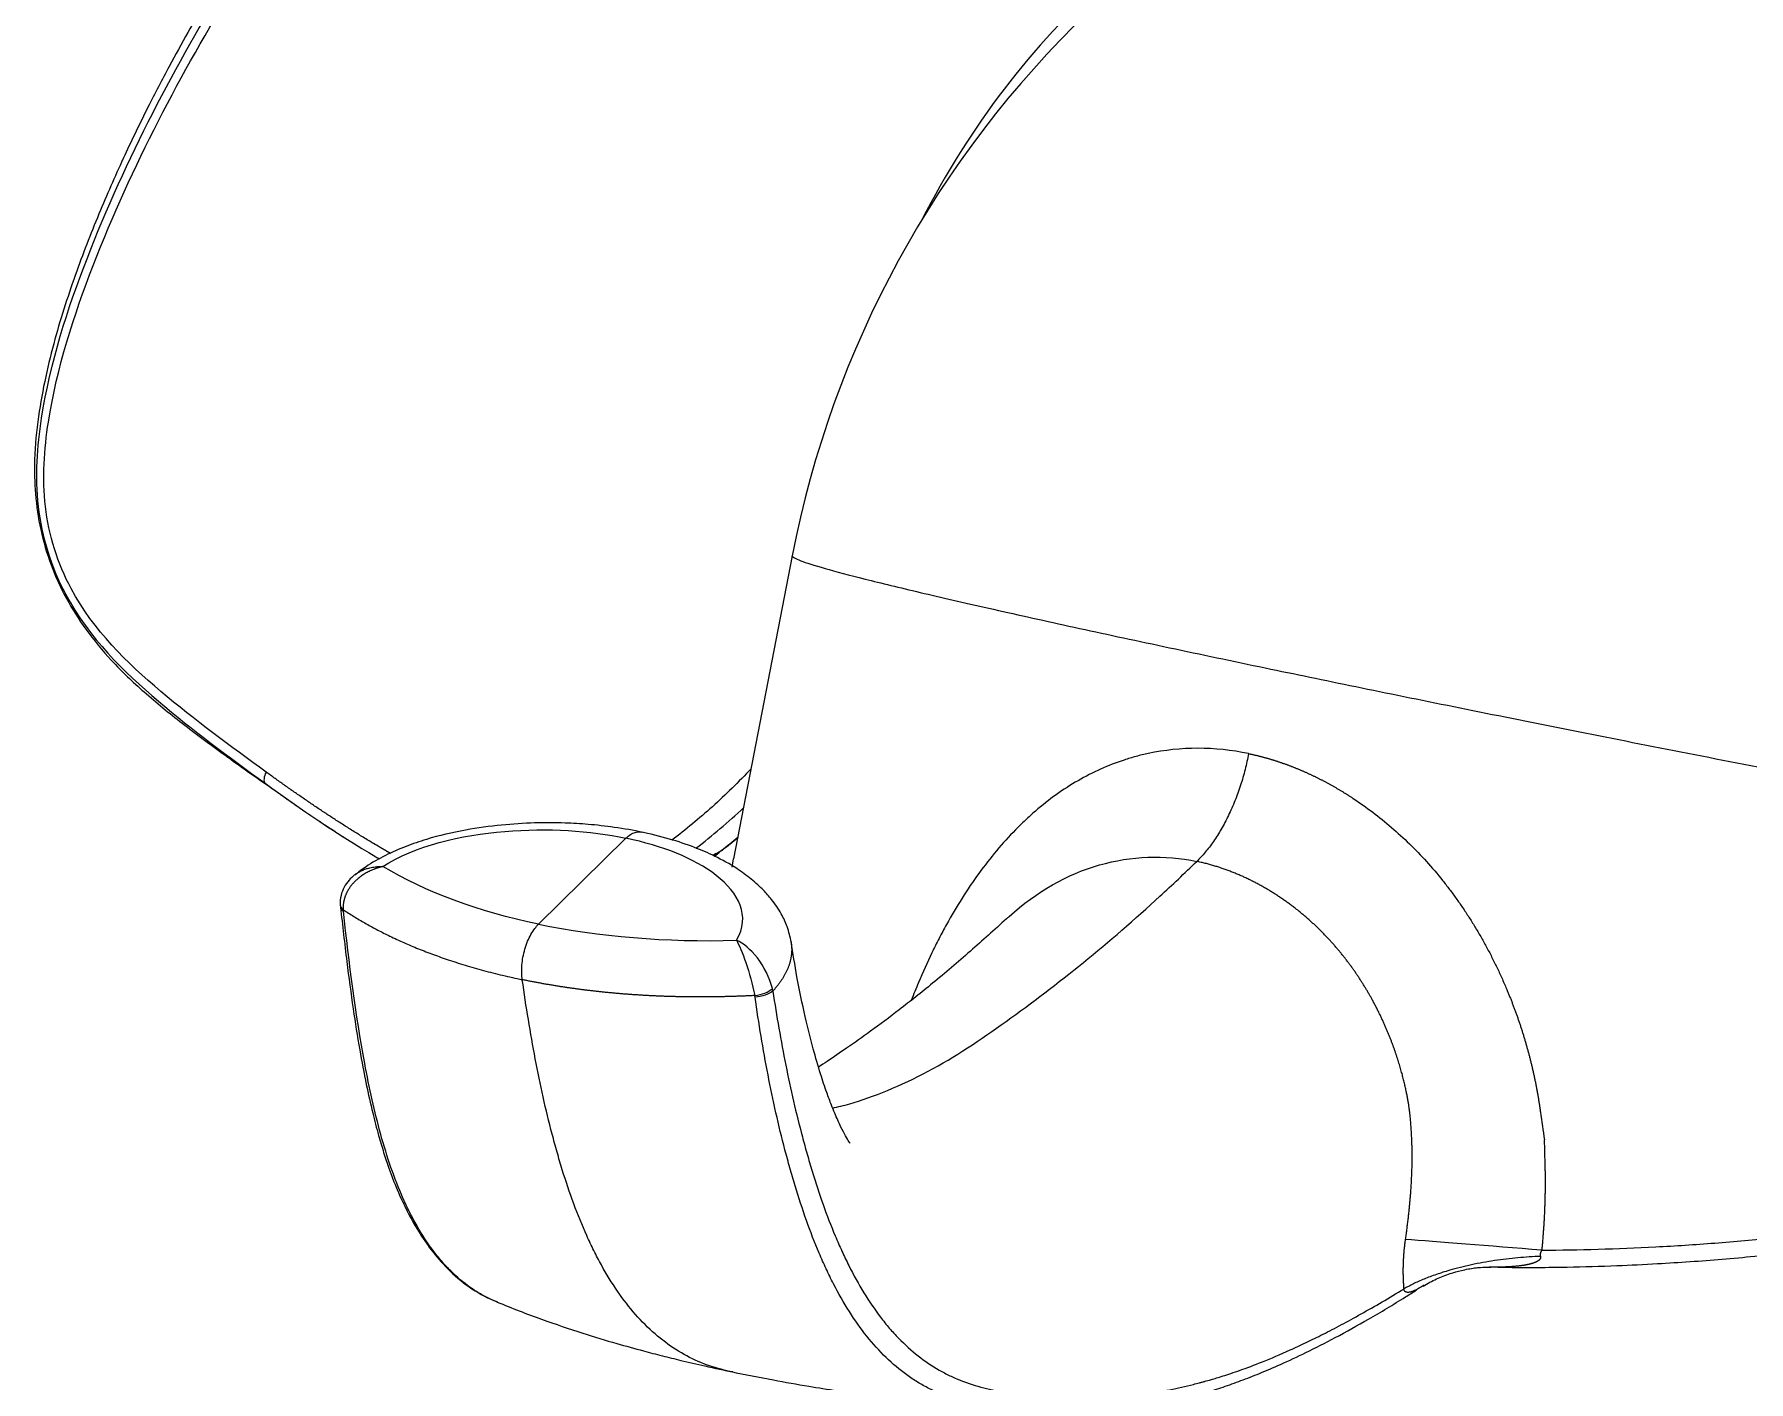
# Model space of a CAD drawing. Header units: millimetres. Extents: x 2068 to 2909, y 530 to 1125.
# Drawn here: x 2630.6 to 2721, y 843 to 914.1 of the extents above; entities that cross this region are included whole.
import ezdxf

# ---------------------------------------------------------------- set-up
doc = ezdxf.new("R2010")
doc.units = ezdxf.units.MM

msp = doc.modelspace()

# ---------------------------------------------------------------- linework, layer by layer
at = {"linetype": 'Continuous', "lineweight": 25}
for p, q in [((2670.539, 886.553), (2667.443, 870.582)), ((2657.167, 867.129), (2661.777, 871.661))]:
    msp.add_line(p, q, dxfattribs=at)
for start, end in [(36.84745, 128.53594), (133.80244, 169.02763)]:
    msp.add_arc((2723.552, 876.275), 54, start, end, dxfattribs=at)
at = {"linetype": 'Continuous', "lineweight": 18}
for centre, major_axis, ratio, start_param, end_param in [((2715.514, 874.32), (12.443, -51.158), 0.825461, 3.557111, 3.903444), ((2643.288, 875.273), (-0.528, -0.729), 0.405415, 5.156486, 6.20011), ((2647.605, 868.199), (-0.898, -0.058), 0.534138, 0.000247, 0.564232), ((2668.728, 863.793), (0.877, 0.203), 0.441102, 4.43184, 5.671625), ((2708.921, 849.988), (-7.476, 0.601), 0.005589, 4.558018, 5.651308)]:
    msp.add_ellipse(centre, major_axis=major_axis, ratio=ratio, start_param=start_param, end_param=end_param, dxfattribs=at)
at = {"linetype": 'Continuous', "lineweight": 25}
for points, knots in [([(2670.614, 930.27), (2669.718, 930.634), (2667.895, 931.278), (2665.227, 931.975), (2662.771, 932.339), (2660.701, 932.413), (2659.045, 932.298), (2657.701, 932.087), (2656.458, 931.793), (2655.143, 931.37), (2653.719, 930.771), (2652.28, 930.01), (2650.45, 928.848), (2648.356, 927.186), (2646.153, 925.005), (2644.261, 922.783), (2642.67, 920.636), (2641.396, 918.728), (2640.366, 917.072), (2639.493, 915.605), (2638.605, 914.06), (2637.618, 912.263), (2636.499, 910.11), (2635.279, 907.59), (2634.009, 904.718), (2632.745, 901.5), (2631.791, 898.562), (2631.146, 895.99), (2630.756, 893.879), (2630.554, 891.804), (2630.595, 889.796), (2630.869, 887.919), (2631.419, 886.049), (2631.953, 884.875), (2632.266, 884.3)], [0, 0, 0, 0, 0.040406, 0.081444, 0.116896, 0.146642, 0.170652, 0.188594, 0.205199, 0.224851, 0.247768, 0.271301, 0.294596, 0.340524, 0.385298, 0.426641, 0.464252, 0.498305, 0.523922, 0.546977, 0.570766, 0.599638, 0.633658, 0.672905, 0.716802, 0.764287, 0.815583, 0.842825, 0.871311, 0.901337, 0.92499, 0.949452, 0.974521, 1, 1, 1, 1]), ([(2667.158, 927.96), (2664.656, 928.945), (2662.117, 929.714), (2658.207, 930.01), (2656.874, 929.957), (2654.332, 929.454), (2653.114, 929.008), (2649.603, 927.208), (2647.585, 925.503), (2643.913, 921.557), (2642.32, 919.342), (2639.411, 914.738), (2638.063, 912.356), (2635.539, 907.426), (2634.364, 904.871), (2632.307, 899.547), (2631.399, 896.775), (2630.705, 892.335), (2630.594, 890.751), (2630.96, 887.568), (2631.454, 885.964), (2632.216, 884.547)], [0, 0, 0, 0, 0.125, 0.125, 0.1875, 0.1875, 0.25, 0.25, 0.375, 0.375, 0.5, 0.5, 0.625, 0.625, 0.75, 0.75, 0.875, 0.875, 0.9375, 0.9375, 1, 1, 1, 1]), ([(2632.266, 884.3), (2632.58, 883.74), (2633.308, 882.587), (2634.687, 880.928), (2636.407, 879.294), (2638.42, 877.666), (2640.69, 875.987), (2642.288, 874.854), (2643.132, 874.274)], [0, 0, 0, 0, 0.12127, 0.261186, 0.419529, 0.595114, 0.787617, 1, 1, 1, 1]), ([(2668.378, 875.328), (2667.72, 874.628), (2667.037, 873.959), (2665.643, 872.706), (2664.932, 872.118), (2664.202, 871.565)], [0, 0, 0, 0, 0.505904, 0.505904, 1, 1, 1, 1]), ([(2642.738, 874.564), (2644.638, 873.184), (2646.581, 871.863), (2648.652, 870.639), (2648.718, 870.6), (2648.785, 870.561)], [0, 0, 0, 0, 0.968058, 0.968058, 1, 1, 1, 1]), ([(2662.671, 871.968), (2662.178, 872.073), (2661.233, 872.24), (2659.851, 872.397), (2658.448, 872.48), (2656.924, 872.483), (2655.166, 872.371), (2653.247, 872.113), (2651.549, 871.714), (2650.143, 871.234), (2649.059, 870.757), (2648.146, 870.24), (2647.656, 869.865), (2647.471, 869.707)], [0, 0, 0, 0, 0.104849, 0.195912, 0.273402, 0.374034, 0.481055, 0.597236, 0.724847, 0.79469, 0.869163, 0.9474, 1, 1, 1, 1]), ([(2648.956, 870.167), (2650.616, 871.268), (2653.088, 871.83), (2657.676, 872.213), (2659.856, 872.062), (2661.777, 871.661)], [0, 0, 0, 0, 0.5, 0.5, 1, 1, 1, 1]), ([(2667.602, 866.278), (2668.372, 867.565), (2667.708, 868.781), (2665.369, 870.609), (2663.698, 871.261), (2661.777, 871.661)], [0, 0, 0, 0, 0.5, 0.5, 1, 1, 1, 1]), ([(2670.486, 866.176), (2670.442, 866.455), (2670.311, 866.961), (2669.963, 867.722), (2669.53, 868.369), (2669.084, 868.872), (2668.712, 869.229), (2668.266, 869.61), (2667.537, 870.138), (2666.538, 870.697), (2665.346, 871.212), (2664.035, 871.65), (2663.047, 871.892), (2662.505, 872.002)], [0, 0, 0, 0, 0.088683, 0.163985, 0.253668, 0.316899, 0.356216, 0.40402, 0.50018, 0.632075, 0.739409, 0.862092, 1, 1, 1, 1]), ([(2648.956, 870.167), (2648.956, 870.167), (2648.955, 870.167), (2648.953, 870.167), (2648.951, 870.166), (2648.948, 870.165), (2648.944, 870.165), (2648.939, 870.163), (2648.933, 870.162), (2648.926, 870.161), (2648.918, 870.159), (2648.91, 870.157), (2648.901, 870.155), (2648.89, 870.152), (2648.879, 870.15), (2648.867, 870.147), (2648.854, 870.144), (2648.84, 870.14), (2648.826, 870.136), (2648.81, 870.132), (2648.794, 870.128), (2648.776, 870.123), (2648.758, 870.118), (2648.739, 870.112), (2648.719, 870.106), (2648.698, 870.1), (2648.676, 870.093), (2648.654, 870.086), (2648.63, 870.078), (2648.605, 870.07), (2648.58, 870.061), (2648.554, 870.051), (2648.527, 870.042), (2648.499, 870.031), (2648.438, 870.007), (2648.347, 869.97), (2648.233, 869.916), (2648.09, 869.843), (2647.924, 869.744), (2647.741, 869.615), (2647.579, 869.481), (2647.468, 869.373), (2647.398, 869.298), (2647.359, 869.254), (2647.322, 869.21), (2647.286, 869.165), (2647.251, 869.12), (2647.218, 869.074), (2647.186, 869.027), (2647.156, 868.98), (2647.127, 868.933), (2647.099, 868.886), (2647.073, 868.838), (2647.049, 868.79), (2647.026, 868.741), (2647.004, 868.693), (2646.984, 868.644), (2646.965, 868.596), (2646.948, 868.547), (2646.933, 868.499), (2646.919, 868.451), (2646.906, 868.402), (2646.895, 868.354), (2646.886, 868.307), (2646.877, 868.259), (2646.871, 868.212), (2646.865, 868.165), (2646.862, 868.119), (2646.859, 868.073), (2646.858, 868.027), (2646.858, 867.982), (2646.86, 867.937), (2646.862, 867.908), (2646.863, 867.893)], [0, 0, 0, 0, 0.000176, 0.000603, 0.001283, 0.002217, 0.003403, 0.004844, 0.00654, 0.00849, 0.010697, 0.01316, 0.01588, 0.018858, 0.022096, 0.025594, 0.029354, 0.033376, 0.037662, 0.042213, 0.047031, 0.052117, 0.057473, 0.0631, 0.069001, 0.075176, 0.081627, 0.088357, 0.095367, 0.102659, 0.110235, 0.118097, 0.126247, 0.134687, 0.143418, 0.181895, 0.217666, 0.250607, 0.318275, 0.382659, 0.443443, 0.500379, 0.517592, 0.534767, 0.5519, 0.568987, 0.586025, 0.603009, 0.619935, 0.636799, 0.653599, 0.670329, 0.686986, 0.703567, 0.720068, 0.736485, 0.752816, 0.769055, 0.785202, 0.801251, 0.817202, 0.833049, 0.848792, 0.864428, 0.879954, 0.895368, 0.910669, 0.925854, 0.940922, 0.955872, 0.970702, 0.985412, 1, 1, 1, 1]), ([(2647.458, 869.72), (2647.46, 869.722), (2647.509, 869.761), (2647.611, 869.833), (2647.774, 869.927), (2647.954, 870.008), (2648.121, 870.066), (2648.273, 870.106), (2648.404, 870.133), (2648.507, 870.148), (2648.578, 870.156), (2648.612, 870.159), (2648.645, 870.162), (2648.676, 870.164), (2648.705, 870.165), (2648.733, 870.167), (2648.759, 870.168), (2648.784, 870.168), (2648.806, 870.168), (2648.827, 870.169), (2648.847, 870.169), (2648.865, 870.169), (2648.881, 870.168), (2648.896, 870.168), (2648.909, 870.168), (2648.92, 870.168), (2648.93, 870.167), (2648.938, 870.167), (2648.945, 870.167), (2648.95, 870.167), (2648.953, 870.167), (2648.955, 870.167), (2648.956, 870.167)], [0, 0, 0, 0, 0.007173, 0.124326, 0.24636, 0.372713, 0.502726, 0.58178, 0.664631, 0.750955, 0.773066, 0.794076, 0.814, 0.832848, 0.850634, 0.86737, 0.883068, 0.897738, 0.911391, 0.924036, 0.935684, 0.946343, 0.956021, 0.964726, 0.972464, 0.979241, 0.985064, 0.989935, 0.993861, 0.996843, 0.998887, 1, 1, 1, 1]), ([(2672.67, 857.434), (2672.957, 857.491), (2674.383, 857.843), (2677.792, 859.222), (2681.809, 861.937), (2685.915, 865.046), (2689.257, 867.945), (2691.234, 869.813), (2691.878, 870.439)], [0, 0, 0, 0, 0.056103, 0.266481, 0.47686, 0.687238, 0.897616, 1, 1, 1, 1]), ([(2647.465, 869.726), (2647.357, 869.641), (2647.155, 869.446), (2646.897, 869.083), (2646.724, 868.636), (2646.697, 868.313), (2646.707, 868.14)], [0, 0, 0, 0, 0.227059, 0.468037, 0.725401, 1, 1, 1, 1]), ([(2646.723, 868.02), (2646.825, 867.057), (2647.035, 865.253), (2647.366, 862.746), (2647.709, 860.586), (2648.054, 858.76), (2648.389, 857.258), (2648.699, 856.067), (2648.987, 855.101), (2649.308, 854.139), (2649.715, 853.082), (2650.259, 851.912), (2650.886, 850.808), (2651.632, 849.75), (2652.533, 848.749), (2653.661, 847.832), (2654.527, 847.385), (2654.992, 847.205)], [0, 0, 0, 0, 0.10278, 0.195031, 0.276813, 0.348086, 0.408553, 0.458043, 0.496675, 0.533071, 0.585647, 0.6431, 0.706242, 0.763971, 0.832998, 0.913902, 1, 1, 1, 1]), ([(2681.838, 867.413), (2681.205, 866.825), (2679.907, 865.656), (2678.022, 864.058), (2676.264, 862.66), (2674.749, 861.527), (2673.481, 860.629), (2672.569, 860.008), (2672.082, 859.689), (2671.929, 859.59)], [0, 0, 0, 0, 0.189651, 0.388857, 0.564897, 0.717546, 0.846318, 0.95115, 1, 1, 1, 1]), ([(2669.497, 863.737), (2669.358, 864.302), (2669.053, 864.898), (2668.356, 865.802), (2667.968, 866.117), (2667.602, 866.278)], [0, 0, 0, 0, 0.5, 0.5, 1, 1, 1, 1]), ([(2667.602, 866.278), (2667.751, 866.021), (2667.924, 865.619), (2668.275, 864.581), (2668.453, 863.938), (2668.571, 863.366)], [0, 0, 0, 0, 0.5, 0.5, 1, 1, 1, 1]), ([(2673.595, 855.578), (2673.598, 855.578), (2673.553, 855.639), (2673.376, 855.927), (2673.157, 856.341), (2672.954, 856.772), (2672.788, 857.154), (2672.591, 857.638), (2672.335, 858.325), (2672.007, 859.308), (2671.619, 860.639), (2671.195, 862.347), (2670.804, 864.241), (2670.582, 865.583), (2670.49, 866.209)], [0, 0, 0, 0, 0.080795, 0.165472, 0.243266, 0.290251, 0.332175, 0.372263, 0.429877, 0.508686, 0.609055, 0.731483, 0.876673, 1, 1, 1, 1]), ([(2710.074, 849.937), (2712.028, 849.945), (2714.037, 850.003), (2717.117, 850.166), (2719.192, 850.301), (2722.361, 850.582), (2725.577, 850.945), (2728.83, 851.391), (2731.015, 851.746), (2732.657, 852.034), (2733.478, 852.183), (2734.438, 852.368), (2734.917, 852.462), (2735.157, 852.51), (2735.277, 852.534), (2735.337, 852.546), (2735.367, 852.552), (2735.382, 852.555), (2735.39, 852.557), (2735.393, 852.558), (2735.395, 852.558), (2735.396, 852.558), (2735.397, 852.558), (2735.397, 852.558), (2736.286, 852.738), (2737.188, 852.931), (2739.018, 853.345), (2739.945, 853.565), (2741.82, 854.035), (2742.767, 854.283), (2744.676, 854.81), (2745.639, 855.089), (2747.573, 855.675), (2748.545, 855.984), (2750.491, 856.634), (2751.466, 856.974), (2753.413, 857.689), (2754.384, 858.063), (2756.316, 858.845), (2757.276, 859.254), (2758.227, 859.681)], [0, 0, 0, 0, 0.125, 0.125, 0.1875, 0.25, 0.3125, 0.375, 0.4375, 0.4375, 0.46875, 0.484375, 0.492188, 0.496094, 0.498047, 0.499023, 0.499512, 0.499756, 0.499878, 0.499939, 0.499969, 0.499985, 0.499985, 0.5, 0.5, 0.5625, 0.5625, 0.625, 0.625, 0.6875, 0.6875, 0.75, 0.75, 0.8125, 0.8125, 0.875, 0.875, 0.9375, 0.9375, 1, 1, 1, 1]), ([(2707.753, 849.044), (2707.945, 849.039), (2709.155, 849.014), (2711.255, 849.036), (2713.876, 849.108), (2716.038, 849.213), (2717.886, 849.33), (2719.595, 849.461), (2721.768, 849.657), (2724.425, 849.946), (2727.539, 850.361), (2730.584, 850.841), (2733.248, 851.325), (2735.531, 851.787), (2737.592, 852.238), (2739.789, 852.759), (2742.091, 853.352), (2744.16, 853.93), (2745.913, 854.452), (2747.42, 854.924), (2749.047, 855.459), (2750.93, 856.114), (2753.139, 856.937), (2755.372, 857.831), (2756.819, 858.47), (2757.458, 858.763)], [0, 0, 0, 0, 0.010863, 0.068643, 0.117408, 0.157041, 0.188759, 0.220008, 0.251977, 0.309663, 0.368322, 0.427164, 0.482863, 0.521931, 0.560644, 0.604928, 0.653893, 0.701535, 0.734101, 0.765428, 0.798968, 0.841005, 0.891741, 0.951262, 1, 1, 1, 1]), ([(2703.823, 848.039), (2704.05, 848.181), (2704.513, 848.433), (2705.192, 848.691), (2705.77, 848.854), (2706.193, 848.946), (2706.528, 849), (2706.914, 849.039), (2707.199, 849.047), (2707.384, 849.044)], [0, 0, 0, 0, 0.202828, 0.403365, 0.563048, 0.66669, 0.760426, 0.846373, 1, 1, 1, 1]), ([(2710.005, 849.608), (2710.006, 849.605), (2710.007, 849.601), (2710.009, 849.594), (2710.01, 849.586), (2710.011, 849.579), (2710.012, 849.572), (2710.012, 849.565), (2710.012, 849.558), (2710.012, 849.551), (2710.011, 849.544), (2710.01, 849.537), (2710.009, 849.53), (2710.007, 849.523), (2710.005, 849.516), (2710.003, 849.509), (2710, 849.502), (2709.997, 849.495), (2709.994, 849.489), (2709.99, 849.482), (2709.986, 849.475), (2709.982, 849.468), (2709.977, 849.461), (2709.972, 849.454), (2709.967, 849.448), (2709.961, 849.441), (2709.955, 849.434), (2709.949, 849.427), (2709.942, 849.421), (2709.935, 849.414), (2709.928, 849.408), (2709.92, 849.401), (2709.912, 849.394), (2709.903, 849.388), (2709.895, 849.381), (2709.885, 849.375), (2709.876, 849.369), (2709.866, 849.362), (2709.856, 849.356), (2709.846, 849.35), (2709.835, 849.343), (2709.824, 849.337), (2709.812, 849.331), (2709.801, 849.325), (2709.788, 849.319), (2709.776, 849.313), (2709.763, 849.307), (2709.75, 849.301), (2709.737, 849.295), (2709.723, 849.289), (2709.709, 849.283), (2709.694, 849.277), (2709.679, 849.272), (2709.664, 849.266), (2709.649, 849.26), (2709.633, 849.255), (2709.617, 849.249), (2709.6, 849.244), (2709.583, 849.238), (2709.566, 849.233), (2709.549, 849.228), (2709.531, 849.223), (2709.513, 849.218), (2709.494, 849.212), (2709.475, 849.207), (2709.456, 849.202), (2709.437, 849.198), (2709.417, 849.193), (2709.397, 849.188), (2709.376, 849.183), (2709.355, 849.179), (2709.334, 849.174), (2709.313, 849.169), (2709.291, 849.165), (2709.268, 849.161), (2709.246, 849.156), (2709.223, 849.152), (2709.2, 849.148), (2709.176, 849.144), (2709.153, 849.14), (2709.128, 849.136), (2709.104, 849.132), (2709.079, 849.128), (2709.054, 849.125), (2709.028, 849.121), (2709.002, 849.117), (2708.927, 849.107), (2708.795, 849.092), (2708.6, 849.074), (2708.388, 849.06), (2708.158, 849.049), (2707.959, 849.044), (2707.795, 849.042), (2707.669, 849.041), (2707.535, 849.042), (2707.413, 849.043), (2707.336, 849.045), (2707.306, 849.045)], [0, 0, 0, 0, 0.002414, 0.004813, 0.007201, 0.009585, 0.011969, 0.014358, 0.016757, 0.01917, 0.021604, 0.024062, 0.026549, 0.029069, 0.031627, 0.034226, 0.036871, 0.039566, 0.042313, 0.045115, 0.047977, 0.050901, 0.053889, 0.056945, 0.060069, 0.063266, 0.066536, 0.069882, 0.073305, 0.076808, 0.080391, 0.084056, 0.087804, 0.091638, 0.095557, 0.099564, 0.103658, 0.107841, 0.112115, 0.116479, 0.120934, 0.125482, 0.130123, 0.134857, 0.139686, 0.144609, 0.149628, 0.154742, 0.159953, 0.165261, 0.170665, 0.176168, 0.181768, 0.187466, 0.193263, 0.199159, 0.205154, 0.211248, 0.217442, 0.223736, 0.230131, 0.236625, 0.243221, 0.249917, 0.256714, 0.263612, 0.270611, 0.277712, 0.284914, 0.292219, 0.299625, 0.307133, 0.314743, 0.322455, 0.330269, 0.338186, 0.346206, 0.354327, 0.362552, 0.370879, 0.379309, 0.387842, 0.396477, 0.405215, 0.414057, 0.423001, 0.432049, 0.492713, 0.559259, 0.631675, 0.709941, 0.794035, 0.833741, 0.876227, 0.921486, 0.969511, 1, 1, 1, 1]), ([(2682.945, 841.385), (2683.34, 841.352), (2684.23, 841.298), (2685.641, 841.298), (2687.155, 841.379), (2688.641, 841.55), (2689.994, 841.798), (2691.213, 842.089), (2692.285, 842.394), (2693.276, 842.715), (2694.221, 843.053), (2695.231, 843.449), (2696.375, 843.939), (2697.709, 844.562), (2699.257, 845.352), (2701.009, 846.327), (2702.439, 847.18), (2703.279, 847.715), (2703.472, 847.84)], [0, 0, 0, 0, 0.054929, 0.125117, 0.203076, 0.277221, 0.342892, 0.400168, 0.454063, 0.49813, 0.543804, 0.591042, 0.645008, 0.71056, 0.786196, 0.872928, 0.970636, 1, 1, 1, 1]), ([(2703.858, 848.08), (2703.852, 848.076), (2703.808, 848.048), (2703.725, 847.996), (2703.621, 847.936), (2703.531, 847.887), (2703.456, 847.849), (2703.386, 847.815), (2703.32, 847.787), (2703.259, 847.763), (2703.202, 847.744), (2703.142, 847.727), (2703.08, 847.714), (2703.017, 847.708), (2702.963, 847.711), (2702.925, 847.721), (2702.9, 847.732), (2702.886, 847.74), (2702.873, 847.75), (2702.861, 847.76), (2702.851, 847.772), (2702.843, 847.784), (2702.837, 847.794), (2702.832, 847.803), (2702.827, 847.811), (2702.823, 847.818), (2702.819, 847.825), (2702.815, 847.832), (2702.812, 847.839), (2702.809, 847.845), (2702.807, 847.851), (2702.805, 847.857), (2702.804, 847.862), (2702.803, 847.867), (2702.803, 847.871), (2702.803, 847.876), (2702.804, 847.88), (2702.805, 847.883), (2702.807, 847.886), (2702.81, 847.889), (2702.811, 847.89), (2702.812, 847.891)], [0, 0, 0, 0, 0.01508, 0.120164, 0.224103, 0.294865, 0.361844, 0.425047, 0.484481, 0.540157, 0.592089, 0.640295, 0.705918, 0.764254, 0.81544, 0.859685, 0.874903, 0.88918, 0.90255, 0.915051, 0.926733, 0.937656, 0.944098, 0.950125, 0.955737, 0.960937, 0.965728, 0.970112, 0.974093, 0.977679, 0.980876, 0.983697, 0.986157, 0.988284, 0.990117, 0.99172, 0.993185, 0.994633, 0.996188, 0.997954, 1, 1, 1, 1]), ([(2654.985, 847.199), (2655.757, 846.88), (2657.248, 846.303), (2659.36, 845.593), (2661.153, 845.048), (2662.553, 844.66), (2663.677, 844.368), (2664.758, 844.101), (2666.021, 843.807), (2666.963, 843.604), (2667.484, 843.496)], [0, 0, 0, 0, 0.197336, 0.376517, 0.522018, 0.633976, 0.712527, 0.787539, 0.883297, 1, 1, 1, 1]), ([(2667.318, 843.53), (2668.057, 843.376), (2669.418, 843.109), (2671.286, 842.781), (2672.786, 842.541), (2674.001, 842.362), (2674.967, 842.229), (2675.801, 842.119), (2676.661, 842.012), (2677.762, 841.881), (2679.244, 841.718), (2681.041, 841.541), (2682.343, 841.43), (2683.016, 841.378)], [0, 0, 0, 0, 0.147822, 0.269995, 0.366422, 0.438634, 0.501409, 0.54951, 0.596332, 0.663568, 0.756222, 0.874285, 1, 1, 1, 1])]:
    msp.add_open_spline(points, degree=3, knots=knots, dxfattribs=at)
at = {"linetype": 'Continuous', "lineweight": 18}
for points, knots in [([(2632.515, 884.824), (2631.798, 886.154), (2631.334, 887.653), (2630.987, 890.657), (2631.09, 892.173), (2631.766, 896.493), (2632.66, 899.235), (2634.697, 904.507), (2635.864, 907.046), (2638.373, 911.944), (2639.715, 914.316), (2642.6, 918.882), (2644.175, 921.069), (2647.788, 924.95), (2649.77, 926.621), (2653.185, 928.37), (2654.363, 928.8), (2656.818, 929.285), (2658.11, 929.337), (2661.916, 929.049), (2664.41, 928.294), (2666.885, 927.32)], [0, 0, 0, 0, 0.0625, 0.0625, 0.125, 0.125, 0.25, 0.25, 0.375, 0.375, 0.5, 0.5, 0.625, 0.625, 0.75, 0.75, 0.8125, 0.8125, 0.875, 0.875, 1, 1, 1, 1]), ([(2632.216, 884.547), (2633.478, 882.198), (2635.287, 880.439), (2638.946, 877.34), (2640.842, 875.94), (2642.738, 874.564)], [0, 0, 0, 0, 0.5, 0.5, 1, 1, 1, 1]), ([(2642.794, 875.153), (2640.915, 876.513), (2639.04, 877.89), (2635.442, 880.921), (2633.71, 882.609), (2632.515, 884.824)], [0, 0, 0, 0, 0.5, 0.5, 1, 1, 1, 1]), ([(2694.617, 876.123), (2692.818, 876.498), (2690.816, 876.496), (2688.787, 876.006), (2688.469, 875.916), (2688.257, 875.853), (2688.152, 875.82), (2687.627, 875.648), (2686.389, 875.169), (2684.829, 874.267), (2683.546, 873.257), (2682.926, 872.699), (2682.664, 872.448), (2682.491, 872.278), (2682.405, 872.191), (2681.635, 871.405), (2680.346, 869.867), (2679.067, 867.842), (2678.35, 866.5), (2678.159, 866.125), (2678.033, 865.873), (2677.971, 865.747), (2677.662, 865.109), (2677.428, 864.587), (2677.205, 864.054), (2677.075, 863.743), (2676.949, 863.429), (2676.826, 863.112)], [0, 0, 0, 0, 0.25, 0.28125, 0.296875, 0.296875, 0.3125, 0.3125, 0.375, 0.5, 0.5625, 0.59375, 0.609375, 0.609375, 0.625, 0.625, 0.75, 0.875, 0.90625, 0.921875, 0.921875, 0.9375, 0.9375, 1, 1, 1, 1.036441, 1.036441, 1.036441, 1.036441]), ([(2694.617, 876.123), (2694.563, 875.846), (2694.5, 875.566), (2694.357, 875.008), (2694.276, 874.729), (2694.097, 874.178), (2693.999, 873.906), (2693.787, 873.374), (2693.673, 873.115), (2693.432, 872.614), (2693.304, 872.373), (2693.039, 871.914), (2692.901, 871.697), (2692.618, 871.288), (2692.472, 871.098), (2692.177, 870.746), (2692.028, 870.585), (2691.878, 870.439)], [0, 0, 0, 0, 0.125, 0.125, 0.25, 0.25, 0.375, 0.375, 0.5, 0.5, 0.625, 0.625, 0.75, 0.75, 0.875, 0.875, 1, 1, 1, 1]), ([(2694.617, 876.123), (2694.639, 876.118), (2694.683, 876.109), (2694.749, 876.095), (2694.815, 876.08), (2694.881, 876.065), (2694.947, 876.05), (2695.013, 876.034), (2695.079, 876.018), (2695.145, 876.002), (2695.211, 875.985), (2695.277, 875.968), (2695.343, 875.951), (2695.408, 875.933), (2695.474, 875.915), (2695.54, 875.897), (2695.606, 875.878), (2695.671, 875.86), (2695.737, 875.84), (2695.803, 875.821), (2695.869, 875.801), (2695.934, 875.78), (2696, 875.76), (2696.065, 875.739), (2696.131, 875.718), (2696.196, 875.696), (2696.262, 875.674), (2696.327, 875.652), (2696.393, 875.629), (2696.458, 875.607), (2696.524, 875.583), (2696.589, 875.56), (2696.654, 875.536), (2696.72, 875.512), (2696.785, 875.487), (2696.85, 875.462), (2696.915, 875.437), (2696.981, 875.411), (2697.046, 875.386), (2697.111, 875.359), (2697.176, 875.333), (2697.241, 875.306), (2697.306, 875.279), (2697.371, 875.251), (2697.436, 875.223), (2697.501, 875.195), (2697.566, 875.167), (2697.631, 875.138), (2697.695, 875.109), (2697.76, 875.079), (2697.825, 875.049), (2697.89, 875.019), (2697.954, 874.989), (2698.019, 874.958), (2698.084, 874.927), (2698.148, 874.895), (2698.213, 874.864), (2698.277, 874.831), (2698.342, 874.799), (2698.406, 874.766), (2698.471, 874.733), (2698.535, 874.7), (2698.6, 874.666), (2698.664, 874.632), (2698.728, 874.597), (2698.793, 874.563), (2698.857, 874.528), (2698.921, 874.492), (2698.985, 874.456), (2699.049, 874.42), (2699.113, 874.384), (2699.177, 874.347), (2699.241, 874.31), (2699.305, 874.273), (2699.369, 874.235), (2699.433, 874.197), (2699.497, 874.159), (2699.561, 874.12), (2699.625, 874.081), (2699.688, 874.042), (2699.752, 874.002), (2699.816, 873.962), (2699.879, 873.922), (2699.943, 873.881), (2700.007, 873.84), (2700.07, 873.799), (2700.461, 873.542), (2701.167, 873.044), (2702.158, 872.246), (2703.104, 871.378), (2704.006, 870.441), (2704.699, 869.624), (2705.212, 868.965), (2705.562, 868.489), (2705.902, 868.003), (2706.231, 867.505), (2706.549, 866.997), (2706.856, 866.477), (2707.152, 865.947), (2707.436, 865.406), (2707.708, 864.855), (2707.969, 864.292), (2708.161, 863.853), (2708.291, 863.541), (2708.364, 863.362), (2708.436, 863.183), (2708.506, 863.003), (2708.575, 862.823), (2708.643, 862.643), (2708.709, 862.461), (2708.774, 862.28), (2708.838, 862.098), (2708.9, 861.916), (2708.961, 861.733), (2709.02, 861.55), (2709.078, 861.366), (2709.135, 861.182), (2709.19, 860.997), (2709.244, 860.812), (2709.297, 860.627), (2709.348, 860.441), (2709.398, 860.255), (2709.446, 860.068), (2709.493, 859.881), (2709.539, 859.693), (2709.583, 859.505), (2709.626, 859.317), (2709.668, 859.128), (2709.708, 858.938), (2709.747, 858.749), (2709.784, 858.559), (2709.82, 858.368), (2709.854, 858.177), (2709.888, 857.985), (2709.919, 857.793), (2709.95, 857.601), (2709.979, 857.408), (2709.997, 857.279), (2710.006, 857.215), (2710.006, 857.215), (2710.006, 857.215), (2710.006, 857.215), (2710.075, 856.727), (2710.143, 856.239), (2710.212, 855.751)], [0, 0, 0, 0, 0.002929, 0.005857, 0.008785, 0.011712, 0.014638, 0.017563, 0.020488, 0.023412, 0.026336, 0.029259, 0.032182, 0.035105, 0.038027, 0.040949, 0.043871, 0.046793, 0.049714, 0.052636, 0.055558, 0.058479, 0.061401, 0.064323, 0.067246, 0.070168, 0.073091, 0.076014, 0.078938, 0.081862, 0.084787, 0.087713, 0.090639, 0.093565, 0.096493, 0.099421, 0.10235, 0.10528, 0.108211, 0.111143, 0.114076, 0.11701, 0.119945, 0.122882, 0.125819, 0.128758, 0.131699, 0.13464, 0.137584, 0.140528, 0.143475, 0.146423, 0.149372, 0.152324, 0.155277, 0.158231, 0.161188, 0.164147, 0.167107, 0.17007, 0.173035, 0.176002, 0.178971, 0.181942, 0.184915, 0.187891, 0.190869, 0.193849, 0.196832, 0.199818, 0.202806, 0.205796, 0.20879, 0.211785, 0.214784, 0.217786, 0.22079, 0.223797, 0.226807, 0.22982, 0.232836, 0.235856, 0.238878, 0.241903, 0.244932, 0.247964, 0.250999, 0.301025, 0.350771, 0.400448, 0.450271, 0.50045, 0.522757, 0.545084, 0.567447, 0.589862, 0.612347, 0.634917, 0.657587, 0.680375, 0.703294, 0.726361, 0.74959, 0.756772, 0.763947, 0.771117, 0.778281, 0.785439, 0.792594, 0.799744, 0.80689, 0.814033, 0.821174, 0.828311, 0.835447, 0.842581, 0.849714, 0.856846, 0.863978, 0.87111, 0.878243, 0.885377, 0.892512, 0.899649, 0.906788, 0.91393, 0.921075, 0.928224, 0.935376, 0.942533, 0.949695, 0.956862, 0.964035, 0.971214, 0.9784, 0.985592, 0.992792, 1, 1, 1, 1, 1, 1, 1.0546, 1.0546, 1.0546, 1.0546]), ([(2661.777, 871.661), (2661.851, 871.734), (2661.929, 871.798), (2662.094, 871.903), (2662.179, 871.944), (2662.309, 871.981), (2662.353, 871.99), (2662.44, 871.998), (2662.484, 871.999), (2662.547, 871.992), (2662.568, 871.989), (2662.589, 871.985)], [0, 0, 0, 0, 0.308404, 0.308404, 0.616808, 0.616808, 0.771011, 0.771011, 0.925213, 0.925213, 1, 1, 1, 1]), ([(2666.801, 870.992), (2666.718, 870.948), (2666.636, 870.905), (2666.48, 870.823), (2666.407, 870.785), (2666.334, 870.748)], [0, 0, 0, 0, 0.532978, 0.532978, 1, 1, 1, 1]), ([(2666.8, 870.993), (2666.824, 871.005), (2666.846, 871.02), (2666.871, 871.045), (2666.876, 871.05), (2666.88, 871.055)], [0, 0, 0, 0, 0.803455, 0.803455, 1, 1, 1, 1]), ([(2681.844, 867.41), (2681.89, 867.452), (2681.936, 867.494), (2683.448, 868.849), (2685.035, 869.765), (2688.427, 870.729), (2690.177, 870.794), (2691.878, 870.439)], [0, 0, 0, 0, 0.01575, 0.01575, 0.513908, 0.513908, 1, 1, 1, 1]), ([(2702.891, 850.497), (2702.897, 850.54), (2702.909, 850.624), (2702.927, 850.752), (2702.944, 850.88), (2702.961, 851.007), (2702.977, 851.135), (2702.993, 851.263), (2703.009, 851.391), (2703.024, 851.519), (2703.039, 851.647), (2703.054, 851.775), (2703.068, 851.903), (2703.081, 852.031), (2703.094, 852.16), (2703.107, 852.288), (2703.119, 852.416), (2703.131, 852.545), (2703.142, 852.673), (2703.153, 852.802), (2703.163, 852.93), (2703.172, 853.059), (2703.181, 853.188), (2703.189, 853.316), (2703.197, 853.445), (2703.204, 853.573), (2703.211, 853.702), (2703.217, 853.83), (2703.222, 853.959), (2703.227, 854.088), (2703.231, 854.216), (2703.234, 854.345), (2703.236, 854.473), (2703.238, 854.602), (2703.24, 854.73), (2703.24, 854.859), (2703.24, 854.987), (2703.239, 855.115), (2703.237, 855.243), (2703.234, 855.372), (2703.231, 855.5), (2703.227, 855.628), (2703.222, 855.756), (2703.216, 855.884), (2703.21, 856.012), (2703.203, 856.139), (2703.195, 856.267), (2703.186, 856.395), (2703.177, 856.522), (2703.167, 856.649), (2703.156, 856.777), (2703.144, 856.904), (2703.134, 857.013), (2703.124, 857.106), (2703.115, 857.183), (2703.106, 857.263), (2703.095, 857.346), (2703.083, 857.432), (2703.071, 857.52), (2703.057, 857.612), (2703.042, 857.706), (2703.026, 857.803), (2703.008, 857.903), (2702.989, 858.006), (2702.969, 858.112), (2702.948, 858.22), (2702.925, 858.331), (2702.901, 858.445), (2702.875, 858.561), (2702.848, 858.681), (2702.819, 858.802), (2702.788, 858.927), (2702.756, 859.054), (2702.722, 859.184), (2702.686, 859.316), (2702.648, 859.45), (2702.609, 859.588), (2702.567, 859.727), (2702.523, 859.869), (2702.478, 860.014), (2702.43, 860.161), (2702.38, 860.31), (2702.328, 860.461), (2702.273, 860.615), (2702.216, 860.771), (2702.157, 860.928), (2702.095, 861.088), (2702.031, 861.25), (2701.964, 861.414), (2701.894, 861.58), (2701.821, 861.748), (2701.746, 861.918), (2701.667, 862.089), (2701.586, 862.262), (2701.502, 862.436), (2701.414, 862.612), (2701.324, 862.79), (2701.23, 862.969), (2701.152, 863.112), (2701.093, 863.221), (2701.052, 863.294), (2701.01, 863.368), (2700.968, 863.441), (2700.926, 863.515), (2700.883, 863.589), (2700.839, 863.663), (2700.795, 863.737), (2700.75, 863.811), (2700.704, 863.885), (2700.658, 863.959), (2700.612, 864.033), (2700.565, 864.107), (2700.517, 864.182), (2700.468, 864.256), (2700.42, 864.331), (2700.37, 864.405), (2700.32, 864.479), (2700.269, 864.554), (2700.218, 864.628), (2700.166, 864.703), (2700.113, 864.777), (2700.06, 864.852), (2700.006, 864.926), (2699.951, 865.001), (2699.896, 865.075), (2699.84, 865.149), (2699.784, 865.223), (2699.727, 865.298), (2699.669, 865.372), (2699.611, 865.446), (2699.552, 865.52), (2699.492, 865.593), (2699.432, 865.667), (2699.371, 865.741), (2699.309, 865.814), (2699.247, 865.887), (2699.184, 865.961), (2699.121, 866.034), (2699.056, 866.106), (2698.991, 866.179), (2698.926, 866.252), (2698.859, 866.324), (2698.792, 866.396), (2698.725, 866.468), (2698.656, 866.54), (2698.587, 866.611), (2698.518, 866.682), (2698.447, 866.753), (2698.376, 866.824), (2698.304, 866.894), (2698.232, 866.965), (2698.159, 867.034), (2698.085, 867.104), (2698.01, 867.173), (2697.935, 867.242), (2697.859, 867.311), (2697.782, 867.379), (2697.705, 867.447), (2697.627, 867.514), (2697.548, 867.581), (2697.469, 867.648), (2697.389, 867.715), (2697.308, 867.781), (2697.226, 867.846), (2697.144, 867.911), (2697.061, 867.976), (2696.978, 868.04), (2696.894, 868.104), (2696.809, 868.167), (2696.723, 868.23), (2696.637, 868.293), (2696.55, 868.355), (2696.462, 868.416), (2696.374, 868.477), (2696.285, 868.537), (2696.195, 868.597), (2696.105, 868.656), (2696.014, 868.715), (2695.922, 868.773), (2695.83, 868.83), (2695.737, 868.887), (2695.644, 868.943), (2695.549, 868.999), (2695.455, 869.054), (2695.359, 869.108), (2695.263, 869.162), (2695.166, 869.215), (2695.069, 869.267), (2694.971, 869.319), (2694.872, 869.37), (2694.773, 869.42), (2694.673, 869.469), (2694.572, 869.518), (2694.471, 869.566), (2694.37, 869.613), (2694.267, 869.659), (2694.165, 869.704), (2694.061, 869.749), (2693.957, 869.793), (2693.852, 869.835), (2693.747, 869.877), (2693.641, 869.918), (2693.535, 869.959), (2693.428, 869.998), (2693.321, 870.036), (2693.213, 870.073), (2693.104, 870.11), (2692.995, 870.145), (2692.886, 870.179), (2692.776, 870.212), (2692.665, 870.245), (2692.554, 870.276), (2692.443, 870.306), (2692.331, 870.335), (2692.218, 870.363), (2692.105, 870.39), (2691.992, 870.415), (2691.916, 870.431), (2691.878, 870.439)], [0, 0, 0, 0, 0.004869, 0.009741, 0.014615, 0.019491, 0.02437, 0.029251, 0.034133, 0.039018, 0.043904, 0.048792, 0.053681, 0.058571, 0.063462, 0.068355, 0.073248, 0.078143, 0.083038, 0.087933, 0.092829, 0.097726, 0.102623, 0.107521, 0.112418, 0.117316, 0.122214, 0.127113, 0.132011, 0.13691, 0.141809, 0.146708, 0.151607, 0.156507, 0.161407, 0.166307, 0.171207, 0.176108, 0.181009, 0.185911, 0.190814, 0.195717, 0.200621, 0.205526, 0.210432, 0.215338, 0.220246, 0.225154, 0.230063, 0.234974, 0.239885, 0.244797, 0.24971, 0.252583, 0.255568, 0.258667, 0.26188, 0.265206, 0.268646, 0.272199, 0.275867, 0.279648, 0.283543, 0.287551, 0.291674, 0.295911, 0.300261, 0.304726, 0.309304, 0.313997, 0.318803, 0.323723, 0.328757, 0.333905, 0.339167, 0.344542, 0.350031, 0.355634, 0.361349, 0.367179, 0.373121, 0.379177, 0.385346, 0.391628, 0.398023, 0.404532, 0.411153, 0.417888, 0.424735, 0.431696, 0.43877, 0.445956, 0.453256, 0.460669, 0.468195, 0.475834, 0.483587, 0.491453, 0.499432, 0.502695, 0.505973, 0.509266, 0.512576, 0.515902, 0.519243, 0.5226, 0.525973, 0.529362, 0.532767, 0.536188, 0.539625, 0.543077, 0.546546, 0.55003, 0.55353, 0.557046, 0.560578, 0.564126, 0.567689, 0.571269, 0.574864, 0.578475, 0.582102, 0.585745, 0.589403, 0.593078, 0.596768, 0.600474, 0.604196, 0.607934, 0.611687, 0.615457, 0.619242, 0.623043, 0.62686, 0.630693, 0.634542, 0.638407, 0.642288, 0.646184, 0.650097, 0.654025, 0.657969, 0.66193, 0.665906, 0.669899, 0.673907, 0.677932, 0.681973, 0.68603, 0.690103, 0.694192, 0.698297, 0.702419, 0.706556, 0.71071, 0.71488, 0.719066, 0.723269, 0.727487, 0.731722, 0.735973, 0.740241, 0.744524, 0.748824, 0.75314, 0.757472, 0.761821, 0.766185, 0.770567, 0.774964, 0.779377, 0.783807, 0.788253, 0.792716, 0.797195, 0.80169, 0.806201, 0.810729, 0.815273, 0.819833, 0.82441, 0.829003, 0.833612, 0.838238, 0.84288, 0.847539, 0.852214, 0.856905, 0.861612, 0.866336, 0.871076, 0.875833, 0.880605, 0.885394, 0.890199, 0.89502, 0.899857, 0.904711, 0.90958, 0.914466, 0.919368, 0.924286, 0.92922, 0.93417, 0.939137, 0.944119, 0.949118, 0.954133, 0.959164, 0.964212, 0.969275, 0.974355, 0.979451, 0.984564, 0.989693, 0.994838, 1, 1, 1, 1]), ([(2654.985, 847.196), (2654.876, 847.24), (2654.579, 847.37), (2654.193, 847.57), (2653.919, 847.736), (2653.738, 847.852), (2653.648, 847.912), (2653.204, 848.227), (2652.692, 848.659), (2652.133, 849.258), (2651.902, 849.535), (2651.75, 849.725), (2651.675, 849.821), (2651.303, 850.317), (2650.88, 850.968), (2650.431, 851.805), (2650.249, 852.178), (2650.131, 852.43), (2650.072, 852.557), (2649.558, 853.715), (2649.174, 854.844), (2648.514, 857.232), (2648.238, 858.491), (2647.515, 862.357), (2647.177, 865.056), (2646.87, 867.813)], [0, 0, 0, 0, 0.021526, 0.05916, 0.077977, 0.077977, 0.096794, 0.096794, 0.172061, 0.209694, 0.228511, 0.228511, 0.247328, 0.247328, 0.322595, 0.360229, 0.379046, 0.379046, 0.397862, 0.397862, 0.548397, 0.548397, 0.698931, 0.698931, 1, 1, 1, 1]), ([(2656.308, 864.201), (2656.292, 864.313), (2656.282, 864.433), (2656.274, 864.688), (2656.278, 864.823), (2656.299, 865.101), (2656.318, 865.245), (2656.371, 865.534), (2656.405, 865.678), (2656.488, 865.96), (2656.537, 866.098), (2656.644, 866.357), (2656.704, 866.479), (2656.829, 866.703), (2656.895, 866.804), (2657.03, 866.984), (2657.099, 867.063), (2657.167, 867.129)], [0, 0, 0, 0, 0.125, 0.125, 0.25, 0.25, 0.375, 0.375, 0.5, 0.5, 0.625, 0.625, 0.75, 0.75, 0.875, 0.875, 1, 1, 1, 1]), ([(2670.481, 866.208), (2670.492, 866.144), (2670.503, 866.055), (2670.512, 865.939), (2670.515, 865.863), (2670.516, 865.787), (2670.514, 865.711), (2670.51, 865.635), (2670.504, 865.56), (2670.496, 865.485), (2670.485, 865.41), (2670.472, 865.336), (2670.458, 865.262), (2670.44, 865.189), (2670.421, 865.116), (2670.4, 865.043), (2670.377, 864.971), (2670.352, 864.9), (2670.325, 864.829), (2670.296, 864.759), (2670.265, 864.689), (2670.233, 864.62), (2670.198, 864.552), (2670.162, 864.484), (2670.125, 864.417), (2670.086, 864.35), (2670.045, 864.284), (2670.004, 864.219), (2669.96, 864.154), (2669.916, 864.09), (2669.871, 864.027), (2669.824, 863.965), (2669.776, 863.903), (2669.728, 863.842), (2669.678, 863.781), (2669.628, 863.722), (2669.577, 863.663), (2669.542, 863.624), (2669.524, 863.604)], [0, 0, 0, 0, 0.076999, 0.107233, 0.137232, 0.166996, 0.196526, 0.225821, 0.254883, 0.28371, 0.312305, 0.340668, 0.3688, 0.396703, 0.424376, 0.451823, 0.479044, 0.506041, 0.532816, 0.559371, 0.585707, 0.611827, 0.637731, 0.663419, 0.688891, 0.714146, 0.739184, 0.764003, 0.788604, 0.812985, 0.837145, 0.861084, 0.884799, 0.908292, 0.931559, 0.9546, 0.977414, 1, 1, 1, 1]), ([(2667.403, 843.513), (2667.199, 843.554), (2666.58, 843.698), (2665.977, 843.9), (2665.181, 844.243), (2664.791, 844.45), (2664.033, 844.934), (2663.665, 845.21), (2662.953, 845.829), (2662.609, 846.172), (2661.621, 847.299), (2660.869, 848.397), (2660.209, 849.657), (2659.952, 850.173), (2659.828, 850.437), (2659.465, 851.246), (2659.01, 852.37), (2658.608, 853.567), (2658.323, 854.487), (2658.231, 854.798), (2658.052, 855.425), (2657.62, 857.009), (2657.252, 858.669), (2656.733, 861.391), (2656.508, 862.786), (2656.308, 864.201)], [0, 0, 0, 0, 0.03345, 0.102489, 0.102489, 0.171528, 0.171528, 0.240567, 0.240567, 0.309607, 0.309607, 0.447685, 0.482205, 0.482205, 0.516725, 0.516725, 0.585764, 0.654803, 0.654803, 0.689323, 0.689323, 0.723843, 0.861921, 0.861921, 1, 1, 1, 1]), ([(2668.571, 863.366), (2668.536, 863.364), (2668.466, 863.36), (2668.361, 863.355), (2668.257, 863.35), (2668.152, 863.345), (2668.047, 863.341), (2667.943, 863.336), (2667.838, 863.332), (2667.733, 863.328), (2667.628, 863.324), (2667.523, 863.321), (2667.419, 863.317), (2667.314, 863.314), (2667.209, 863.311), (2667.104, 863.308), (2666.999, 863.306), (2666.894, 863.303), (2666.789, 863.301), (2666.684, 863.299), (2666.579, 863.297), (2666.475, 863.295), (2666.37, 863.294), (2666.265, 863.293), (2666.16, 863.292), (2666.055, 863.291), (2665.95, 863.29), (2665.845, 863.29), (2665.74, 863.29), (2665.635, 863.29), (2665.53, 863.29), (2665.425, 863.29), (2665.32, 863.291), (2665.216, 863.292), (2665.111, 863.293), (2665.006, 863.294), (2664.901, 863.295), (2664.796, 863.297), (2664.692, 863.299), (2664.587, 863.301), (2664.482, 863.303), (2664.377, 863.306), (2664.273, 863.309), (2664.168, 863.311), (2664.063, 863.315), (2663.959, 863.318), (2663.854, 863.321), (2663.75, 863.325), (2663.645, 863.329), (2663.541, 863.333), (2663.436, 863.338), (2663.332, 863.342), (2663.228, 863.347), (2663.123, 863.352), (2663.019, 863.357), (2662.915, 863.363), (2662.811, 863.369), (2662.707, 863.374), (2662.603, 863.381), (2662.499, 863.387), (2662.395, 863.394), (2662.291, 863.4), (2662.187, 863.407), (2662.084, 863.415), (2661.98, 863.422), (2661.876, 863.43), (2661.773, 863.438), (2661.669, 863.446), (2661.566, 863.454), (2661.462, 863.463), (2661.359, 863.471), (2661.256, 863.48), (2661.152, 863.49), (2661.049, 863.499), (2660.946, 863.509), (2660.843, 863.519), (2660.74, 863.529), (2660.638, 863.539), (2660.535, 863.55), (2660.432, 863.56), (2660.33, 863.571), (2660.227, 863.583), (2660.125, 863.594), (2660.022, 863.606), (2659.92, 863.618), (2659.818, 863.63), (2659.716, 863.642), (2659.614, 863.655), (2659.512, 863.668), (2659.41, 863.681), (2659.308, 863.694), (2659.207, 863.708), (2659.105, 863.722), (2659.004, 863.736), (2658.903, 863.75), (2658.801, 863.764), (2658.7, 863.779), (2658.599, 863.794), (2658.498, 863.809), (2658.397, 863.824), (2658.297, 863.84), (2658.196, 863.856), (2658.095, 863.872), (2657.995, 863.888), (2657.895, 863.905), (2657.795, 863.922), (2657.695, 863.939), (2657.595, 863.956), (2657.495, 863.973), (2657.395, 863.991), (2657.296, 864.009), (2657.196, 864.027), (2657.097, 864.046), (2656.998, 864.064), (2656.899, 864.083), (2656.8, 864.102), (2656.701, 864.122), (2656.603, 864.141), (2656.504, 864.161), (2656.406, 864.181), (2656.34, 864.195), (2656.308, 864.201)], [0, 0, 0, 0, 0.008031, 0.016067, 0.02411, 0.03216, 0.040215, 0.048277, 0.056345, 0.06442, 0.0725, 0.080587, 0.088681, 0.09678, 0.104886, 0.112999, 0.121117, 0.129242, 0.137374, 0.145511, 0.153656, 0.161806, 0.169963, 0.178126, 0.186296, 0.194472, 0.202654, 0.210843, 0.219038, 0.227239, 0.235447, 0.243661, 0.251881, 0.260107, 0.26834, 0.276578, 0.284823, 0.293074, 0.301332, 0.309595, 0.317864, 0.32614, 0.334421, 0.342709, 0.351003, 0.359302, 0.367608, 0.37592, 0.384237, 0.392561, 0.40089, 0.409226, 0.417568, 0.425916, 0.43427, 0.44263, 0.450996, 0.459368, 0.467747, 0.476131, 0.484522, 0.492919, 0.501323, 0.509733, 0.518149, 0.526571, 0.535, 0.543435, 0.551876, 0.560324, 0.568779, 0.57724, 0.585707, 0.594181, 0.602661, 0.611148, 0.619642, 0.628142, 0.636649, 0.645162, 0.653682, 0.662209, 0.670742, 0.679282, 0.687828, 0.696382, 0.704942, 0.713509, 0.722082, 0.730662, 0.739249, 0.747843, 0.756443, 0.765051, 0.773665, 0.782286, 0.790913, 0.799548, 0.808189, 0.816837, 0.825492, 0.834153, 0.842822, 0.851497, 0.860179, 0.868867, 0.877563, 0.886265, 0.894973, 0.903689, 0.912411, 0.92114, 0.929875, 0.938618, 0.947367, 0.956122, 0.964884, 0.973653, 0.982429, 0.991211, 1, 1, 1, 1]), ([(2669.524, 863.604), (2669.721, 862.286), (2669.946, 860.98), (2670.461, 858.412), (2670.824, 856.834), (2671.243, 855.309), (2671.416, 854.703), (2671.504, 854.403), (2671.777, 853.509), (2672.16, 852.339), (2672.694, 850.946), (2673.042, 850.151), (2673.281, 849.63), (2673.893, 848.353), (2674.586, 847.209), (2675.35, 846.206), (2675.506, 846.013), (2675.825, 845.641), (2676.314, 845.105), (2677.176, 844.327), (2677.91, 843.83), (2678.473, 843.507), (2678.663, 843.408), (2679.047, 843.225), (2679.63, 842.973), (2680.433, 842.72), (2681.16, 842.553), (2681.529, 842.48), (2681.716, 842.446), (2681.809, 842.43), (2681.856, 842.422), (2681.879, 842.418), (2681.891, 842.416), (2681.897, 842.415), (2681.9, 842.415), (2681.901, 842.415), (2681.902, 842.414), (2681.902, 842.414), (2681.903, 842.414), (2682.881, 842.251), (2683.906, 842.158), (2685.096, 842.108), (2685.329, 842.101), (2685.784, 842.094), (2686.447, 842.093), (2687.066, 842.119), (2687.872, 842.177), (2688.265, 842.217), (2688.856, 842.295), (2689.053, 842.323), (2689.35, 842.371), (2689.45, 842.387), (2689.65, 842.421), (2690.152, 842.51), (2690.87, 842.658), (2691.598, 842.832), (2691.964, 842.925), (2692.147, 842.974), (2692.238, 842.998), (2692.284, 843.01), (2692.307, 843.017), (2692.319, 843.02), (2692.324, 843.021), (2692.327, 843.022), (2692.329, 843.022), (2692.329, 843.023), (2692.33, 843.023), (2692.33, 843.023), (2692.33, 843.023), (2692.33, 843.023), (2692.389, 843.039), (2692.497, 843.069), (2692.731, 843.138), (2692.821, 843.165), (2693.026, 843.227), (2693.14, 843.263), (2693.394, 843.343), (2693.532, 843.388), (2693.833, 843.489), (2693.995, 843.545), (2694.516, 843.73), (2694.911, 843.876), (2695.792, 844.228), (2696.278, 844.433), (2697.077, 844.793), (2697.354, 844.922), (2697.932, 845.199), (2698.233, 845.347), (2698.857, 845.663), (2699.18, 845.832), (2699.848, 846.188), (2700.194, 846.377), (2700.906, 846.776), (2701.273, 846.985), (2702.028, 847.425), (2702.415, 847.654), (2702.813, 847.895)], [0, 0, 0, 0, 0.0625, 0.0625, 0.125, 0.140625, 0.140625, 0.15625, 0.15625, 0.1875, 0.21875, 0.234375, 0.234375, 0.25, 0.3125, 0.3125, 0.328125, 0.328125, 0.34375, 0.375, 0.40625, 0.40625, 0.421875, 0.421875, 0.4375, 0.46875, 0.484375, 0.492187, 0.496094, 0.498047, 0.499023, 0.499512, 0.499756, 0.499878, 0.499939, 0.499969, 0.499985, 0.499985, 0.5, 0.5, 0.5625, 0.5625, 0.578125, 0.578125, 0.59375, 0.625, 0.625, 0.65625, 0.65625, 0.671875, 0.671875, 0.679687, 0.679687, 0.6875, 0.71875, 0.734375, 0.742187, 0.746094, 0.748047, 0.749023, 0.749512, 0.749756, 0.749878, 0.749939, 0.749969, 0.749985, 0.749992, 0.749996, 0.749996, 0.75, 0.75, 0.78125, 0.78125, 0.796875, 0.796875, 0.8125, 0.8125, 0.828125, 0.828125, 0.84375, 0.84375, 0.875, 0.875, 0.90625, 0.90625, 0.921875, 0.921875, 0.9375, 0.9375, 0.953125, 0.953125, 0.96875, 0.96875, 0.984375, 0.984375, 1, 1, 1, 1]), ([(2684.671, 841.304), (2684.521, 841.305), (2684.372, 841.308), (2683.308, 841.337), (2682.425, 841.412), (2681.336, 841.574), (2681.119, 841.61), (2680.686, 841.689), (2680.038, 841.818), (2678.972, 842.104), (2678.15, 842.44), (2677.55, 842.744), (2677.353, 842.855), (2676.964, 843.093), (2676.773, 843.221), (2675.831, 843.903), (2675.128, 844.586), (2673.837, 846.204), (2673.249, 847.138), (2672.586, 848.425), (2672.457, 848.688), (2672.206, 849.225), (2672.084, 849.5), (2671.728, 850.337), (2671.282, 851.493), (2670.884, 852.713), (2670.601, 853.646), (2670.51, 853.96), (2670.332, 854.592), (2669.899, 856.187), (2669.529, 857.839), (2669.007, 860.531), (2668.781, 861.901), (2668.586, 863.284)], [0, 0, 0, 0, 0.017655, 0.017655, 0.126804, 0.126804, 0.154092, 0.154092, 0.181379, 0.235954, 0.290529, 0.290529, 0.317816, 0.317816, 0.345103, 0.345103, 0.454253, 0.454253, 0.563402, 0.563402, 0.59069, 0.59069, 0.617977, 0.617977, 0.672552, 0.727126, 0.727126, 0.754414, 0.754414, 0.781701, 0.890851, 0.890851, 1, 1, 1, 1]), ([(2710.202, 855.751), (2710.215, 855.285), (2710.228, 854.818), (2710.24, 854.351), (2710.24, 854.351), (2710.24, 854.351), (2710.24, 854.351), (2710.241, 854.318), (2710.243, 854.25), (2710.246, 854.148), (2710.248, 854.045), (2710.249, 853.942), (2710.251, 853.839), (2710.252, 853.735), (2710.252, 853.631), (2710.252, 853.526), (2710.252, 853.421), (2710.252, 853.315), (2710.251, 853.209), (2710.25, 853.103), (2710.248, 852.996), (2710.246, 852.888), (2710.244, 852.78), (2710.242, 852.672), (2710.239, 852.563), (2710.236, 852.454), (2710.232, 852.344), (2710.228, 852.234), (2710.224, 852.124), (2710.219, 852.013), (2710.214, 851.901), (2710.208, 851.789), (2710.203, 851.677), (2710.197, 851.564), (2710.19, 851.451), (2710.183, 851.337), (2710.176, 851.223), (2710.169, 851.108), (2710.161, 850.993), (2710.153, 850.877), (2710.144, 850.761), (2710.135, 850.645), (2710.126, 850.528), (2710.116, 850.411), (2710.106, 850.293), (2710.096, 850.174), (2710.085, 850.056), (2710.078, 849.976), (2710.074, 849.937)], [-0.316756, -0.316756, -0.316756, -0.316756, 0, 0, 0, 0, 0, 0, 0.022984, 0.046068, 0.069252, 0.092537, 0.115923, 0.13941, 0.162998, 0.186688, 0.21048, 0.234375, 0.258372, 0.282472, 0.306674, 0.330981, 0.35539, 0.379904, 0.404522, 0.429244, 0.454071, 0.479002, 0.504039, 0.529181, 0.554429, 0.579782, 0.605241, 0.630807, 0.656479, 0.682258, 0.708143, 0.734136, 0.760236, 0.786444, 0.812759, 0.839182, 0.865714, 0.892354, 0.919102, 0.945959, 0.972925, 1, 1, 1, 1]), ([(2702.813, 847.895), (2702.812, 847.91), (2702.809, 847.938), (2702.806, 847.981), (2702.803, 848.024), (2702.8, 848.068), (2702.797, 848.111), (2702.794, 848.154), (2702.791, 848.198), (2702.789, 848.241), (2702.786, 848.285), (2702.784, 848.329), (2702.782, 848.372), (2702.781, 848.416), (2702.779, 848.46), (2702.778, 848.504), (2702.776, 848.549), (2702.775, 848.593), (2702.775, 848.637), (2702.774, 848.682), (2702.773, 848.727), (2702.773, 848.771), (2702.773, 848.816), (2702.773, 848.861), (2702.773, 848.906), (2702.773, 848.951), (2702.774, 848.996), (2702.775, 849.042), (2702.775, 849.087), (2702.777, 849.133), (2702.778, 849.192), (2702.781, 849.265), (2702.784, 849.352), (2702.788, 849.44), (2702.793, 849.527), (2702.799, 849.615), (2702.805, 849.702), (2702.812, 849.79), (2702.819, 849.878), (2702.827, 849.966), (2702.836, 850.054), (2702.846, 850.142), (2702.856, 850.231), (2702.867, 850.32), (2702.878, 850.408), (2702.887, 850.467), (2702.891, 850.497)], [0, 0, 0, 0, 0.017226, 0.03444, 0.051645, 0.06884, 0.086028, 0.10321, 0.120386, 0.137559, 0.154728, 0.171896, 0.189064, 0.206232, 0.223403, 0.240576, 0.257754, 0.274938, 0.292129, 0.309327, 0.326536, 0.343754, 0.360985, 0.378229, 0.395487, 0.41276, 0.430051, 0.447359, 0.464687, 0.482035, 0.499405, 0.532512, 0.565617, 0.598728, 0.631854, 0.665006, 0.698193, 0.731424, 0.764708, 0.798056, 0.831476, 0.864979, 0.898573, 0.932268, 0.966074, 1, 1, 1, 1]), ([(2710.075, 849.937), (2710.072, 849.933), (2710.067, 849.925), (2710.059, 849.913), (2710.052, 849.902), (2710.045, 849.89), (2710.039, 849.878), (2710.033, 849.867), (2710.027, 849.855), (2710.022, 849.844), (2710.017, 849.832), (2710.013, 849.82), (2710.009, 849.809), (2710.005, 849.797), (2710.002, 849.786), (2709.999, 849.774), (2709.997, 849.763), (2709.995, 849.751), (2709.993, 849.74), (2709.992, 849.728), (2709.991, 849.717), (2709.991, 849.706), (2709.991, 849.695), (2709.991, 849.684), (2709.992, 849.673), (2709.993, 849.662), (2709.995, 849.651), (2709.997, 849.64), (2709.999, 849.629), (2710.002, 849.618), (2710.004, 849.611), (2710.005, 849.608)], [0, 0, 0, 0, 0.039681, 0.07879, 0.117345, 0.155364, 0.192867, 0.229871, 0.266399, 0.302471, 0.338109, 0.373336, 0.408175, 0.442651, 0.47679, 0.510616, 0.544157, 0.577439, 0.610492, 0.643343, 0.676022, 0.708558, 0.740981, 0.773322, 0.805612, 0.837881, 0.87016, 0.902481, 0.934874, 0.96737, 1, 1, 1, 1])]:
    msp.add_open_spline(points, degree=3, knots=knots, dxfattribs=at)
for points, weights, degree in [([(2670.539, 886.553), (2670.408, 885.878), (2695.494, 880.646)], [0.93684247421, 0.8453273503, 1], 2), ([(2646.717, 868.021), (2646.731, 867.902), (2646.87, 867.813)], [0.907802948306, 0.918037952949, 1], 2), ([(2646.863, 867.893), (2649.365, 866.235), (2652.553, 864.985), (2656.308, 864.201)], [0.999999865747, 0.999999863336, 0.999999862386, 0.999999862421], 3), ([(2710.004, 849.607), (2705.449, 849.449), (2702.813, 847.895)], [1, 0.851311454212, 1], 2)]:
    msp.add_rational_spline(points, weights, degree=degree, dxfattribs=at)
for points, weights, degree, knots in [([(2695.494, 880.646), (2728.567, 873.749), (2758.121, 868.624), (2758.287, 868.595), (2758.452, 868.567)], [1, 0.805647305596, 1, 0.999584163139, 0.999185551151], 2, [0, 0, 0, 0.769632, 0.769632, 1, 1, 1]), ([(2649.356, 870.864), (2649.083, 871.02), (2648.81, 871.178), (2646.58, 872.499), (2644.67, 873.795), (2642.794, 875.153)], [0.999999999971, 0.999999999971, 0.999999999972, 0.999999999974, 0.999999999977, 0.999999999979], 3, [0, 0, 0, 0, 0.121916, 0.121916, 1, 1, 1, 1])]:
    msp.add_rational_spline(points, weights, degree=degree, knots=knots, dxfattribs=at)
at = {"linetype": 'Continuous', "lineweight": 25}
for points, degree in [([(2643.15, 874.266), (2643.874, 873.74), (2644.608, 873.235)], 2), ([(2645.086, 872.908), (2645.971, 872.309), (2646.871, 871.739)], 2), ([(2665.469, 871.135), (2666.337, 871.799), (2667.174, 872.514), (2667.978, 873.273)], 3), ([(2667.689, 871.714), (2667.397, 871.467), (2667.101, 871.227), (2666.801, 870.994)], 3), ([(2666.88, 871.055), (2667.146, 871.262), (2667.408, 871.474), (2667.667, 871.691)], 3), ([(2666.801, 870.992), (2666.679, 870.898), (2666.557, 870.804), (2666.434, 870.712)], 3), ([(2666.441, 870.709), (2666.567, 870.804), (2666.692, 870.903)], 2), ([(2666.812, 870.999), (2666.847, 871.027), (2666.882, 871.056)], 2), ([(2657.167, 867.129), (2653.996, 867.791), (2651.206, 868.82), (2648.956, 870.167)], 3), ([(2667.372, 870.127), (2667.395, 870.276), (2667.421, 870.424), (2667.45, 870.573)], 3), ([(2646.707, 868.14), (2646.717, 868.021)], 1), ([(2646.87, 867.813), (2646.867, 867.84), (2646.865, 867.867), (2646.863, 867.893)], 3), ([(2657.167, 867.129), (2660.338, 866.468), (2663.879, 866.177), (2667.602, 866.278)], 3), ([(2668.586, 863.284), (2668.582, 863.311), (2668.577, 863.339), (2668.571, 863.366)], 3)]:
    msp.add_open_spline(points, degree=degree, dxfattribs=at)
at = {"linetype": 'Continuous', "lineweight": 18}
for points in [[(2669.524, 863.604), (2669.346, 863.432), (2668.95, 863.297), (2668.586, 863.284)], [(2669.524, 863.604), (2669.517, 863.649), (2669.508, 863.693), (2669.497, 863.737)]]:
    msp.add_open_spline(points, degree=3, dxfattribs=at)

doc.saveas('drawing.dxf')
